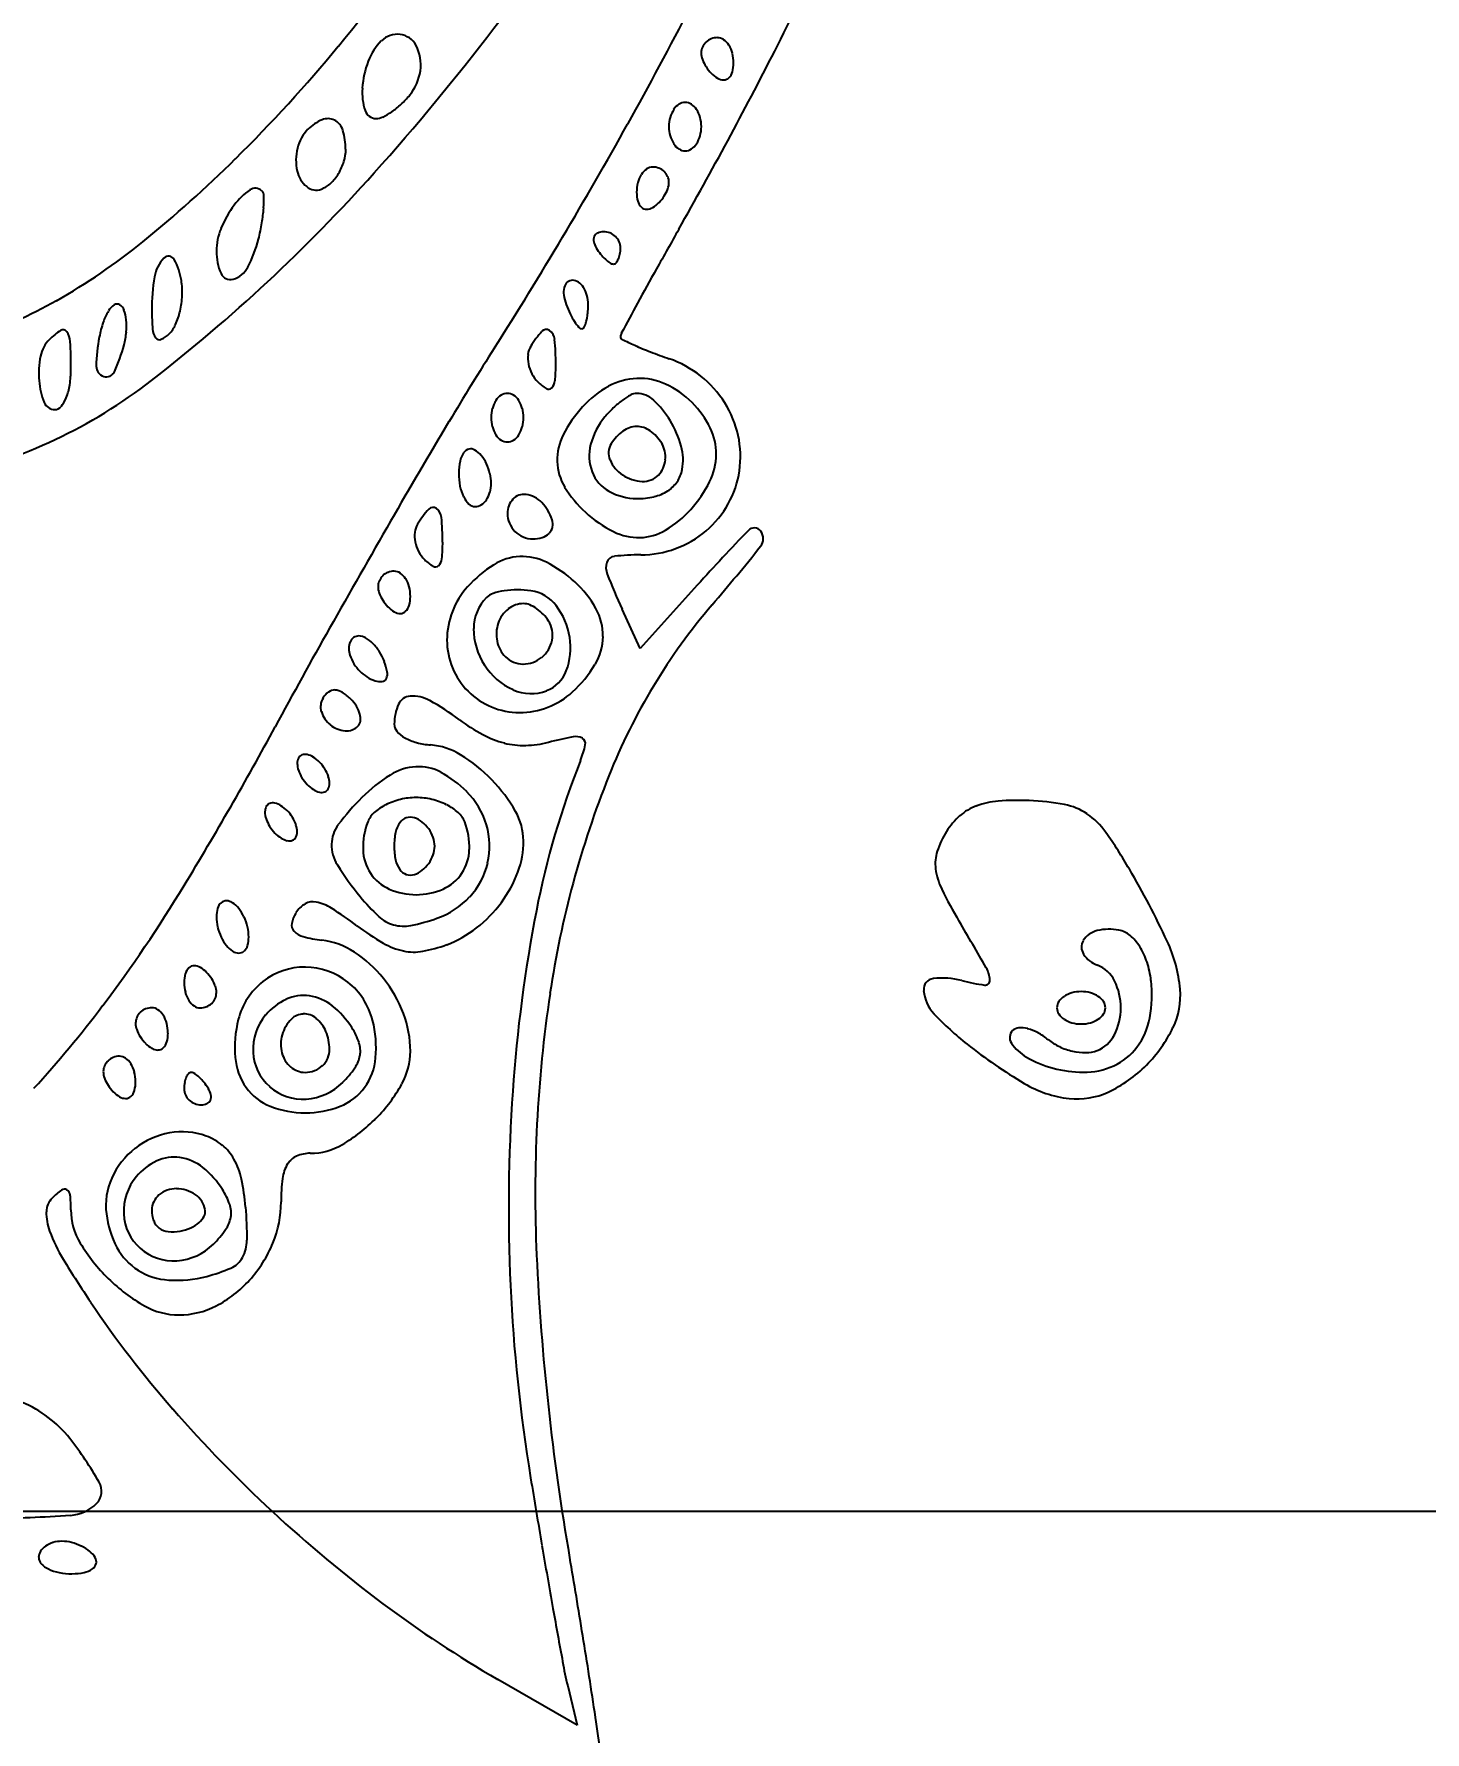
# Model space of a CAD drawing. Header units: millimetres. Extents: x 56222 to 3066687, y -650199 to -121287.
# Drawn here: x 140401.193 to 140402.268, y -185770.864 to -185769.552 of the extents above; entities that cross this region are included whole.
import ezdxf
from ezdxf import colors
from ezdxf.entities.mleader import LeaderData, LeaderLine
from ezdxf.math import Vec2, Vec3

# ---------------------------------------------------------------- set-up
doc = ezdxf.new("R2010")
doc.units = ezdxf.units.MM
doc.header["$MEASUREMENT"] = 0
doc.layers.add('$TD_AUDIT_GENERATED_(A0BDF17)', color=32, linetype='Continuous', lineweight=30)
doc.layers.add('Text', color=7, linetype='Continuous', lineweight=15)
doc.styles.add('style4', font='ARIALN.TTF')

msp = doc.modelspace()

# ---------------------------------------------------------------- linework, layer by layer
at = {"layer": '$TD_AUDIT_GENERATED_(A0BDF17)', "linetype": 'Continuous', "lineweight": 25, "ltscale": 2}
for p, q in [((140401.7059, -185769.9782), (140401.6618, -185770.0271)), ((140401.6618, -185770.0271), (140401.648, -185769.9967)), ((140401.613, -185770.8591), (140401.5518, -185770.8237)), ((140401.6058, -185770.8286), (140401.613, -185770.8591))]:
    msp.add_line(p, q, dxfattribs=at)
for centre, radius, start, end in [((140397.6549, -185767.4654), 4.6163, 332.9383, 335.0112), ((140400.0271, -185768.3828), 1.9165, 318.2163, 326.9083), ((140398.4292, -185767.8302), 3.6876, 330.9274, 334.1172), ((140400.1801, -185768.531), 1.619, 320.4555, 324.9707), ((140400.521, -185768.8125), 1.1769, 314.7206, 320.4554), ((140401.4931, -185769.589), 0.0443, 135.0022, 159.3788), ((140401.4742, -185769.5701), 0.0175, 82.9352, 135.0022), ((140401.4743, -185769.5687), 0.0161, 27.5213, 82.9353), ((140401.4597, -185769.5763), 0.0326, 352.1114, 27.5212), ((140401.72, -185769.567), 0.011, 155.9285, 180.0022), ((140401.7209, -185769.5674), 0.0119, 133.2605, 155.9284), ((140401.7213, -185769.5679), 0.0126, 111.254, 133.2605), ((140401.7215, -185769.5684), 0.0132, 90.0022, 111.2539), ((140401.7215, -185769.5636), 0.00832, 55.065, 90.0022), ((140401.7177, -185769.5692), 0.0151, 32.6794, 55.0652), ((140401.7123, -185769.5726), 0.0215, 14.258, 32.6794), ((140401.5203, -185769.5993), 0.0734, 159.3789, 176.0863), ((140398.6011, -185767.9488), 3.5538, 330.4164, 332.9384), ((140401.7235, -185769.567), 0.0145, 180.0021, 200.4918), ((140401.7371, -185769.562), 0.029, 200.4918, 212.6794), ((140401.7396, -185769.5604), 0.0319, 212.6795, 224.3651), ((140401.7038, -185769.5748), 0.0302, 0.0022, 14.258), ((140401.7076, -185769.5748), 0.0264, 344.871, 0.0021), ((140401.4547, -185769.5756), 0.0376, 320.312, 352.1113), ((140401.7348, -185769.565), 0.0253, 224.3651, 238.2846), ((140401.7263, -185769.5788), 0.00903, 238.2846, 269.9762), ((140401.7263, -185769.5819), 0.00595, 269.9762, 313.2606), ((140401.7236, -185769.5791), 0.00984, 313.2606, 344.8711), ((140401.4938, -185769.5975), 0.0468, 176.0863, 197.4712), ((140401.4275, -185769.5531), 0.073, 312.8261, 320.312), ((140401.4204, -185769.6288), 0.011, 62.2768, 113.4987), ((140401.4577, -185769.6088), 0.00892, 197.4711, 270.0021), ((140401.4577, -185769.6059), 0.0118, 270.0022, 296.3366), ((140401.4389, -185769.5681), 0.0541, 296.3367, 304.8524), ((140401.4315, -185769.5574), 0.0671, 304.8524, 312.8261), ((140401.712, -185769.624), 0.028, 165.1598, 180.0022), ((140401.7047, -185769.622), 0.0203, 146.312, 165.1598), ((140401.6999, -185769.6189), 0.0147, 123.7206, 146.312), ((140401.6966, -185769.6138), 0.00858, 90.0022, 123.7206), ((140401.6966, -185769.6138), 0.00858, 56.2837, 90.0021), ((140401.6932, -185769.6189), 0.0147, 33.6923, 56.2836), ((140401.6885, -185769.622), 0.0203, 14.8445, 33.6923), ((140401.6811, -185769.624), 0.028, 0.002, 14.8445), ((140401.4269, -185769.6479), 0.0309, 135.0021, 166.2579), ((140401.4301, -185769.6511), 0.0354, 113.4987, 135.0022), ((140401.4193, -185769.6308), 0.0134, 17.1439, 62.2768), ((140401.385, -185769.6414), 0.0492, 0.0021, 17.1439), ((140398.6722, -185767.9653), 3.4095, 327.5445, 330.9274), ((140401.712, -185769.624), 0.028, 180.002, 194.8445), ((140401.6811, -185769.624), 0.028, 345.1598, 0.0022), ((140401.4344, -185769.6498), 0.0386, 166.2579, 192.7116), ((140401.4008, -185769.6414), 0.0335, 343.3675, 0.0022), ((140401.7047, -185769.6259), 0.0203, 194.8445, 213.6923), ((140401.6999, -185769.6291), 0.0147, 213.6923, 236.2836), ((140401.6966, -185769.6341), 0.00858, 236.2837, 270.0021), ((140401.6966, -185769.6341), 0.00858, 270.0022, 303.7206), ((140401.6932, -185769.6291), 0.0147, 303.7206, 326.312), ((140401.6885, -185769.6259), 0.0203, 326.312, 345.1598), ((140400.6699, -185768.9628), 0.9653, 309.0089, 314.7205), ((140401.3949, -185769.6396), 0.0396, 328.7181, 343.3677), ((140401.6755, -185769.6691), 0.0151, 124.9391, 147.3248), ((140401.6716, -185769.6635), 0.00832, 90.0021, 124.9392), ((140401.6716, -185769.6684), 0.0132, 68.7503, 90.0021), ((140401.6718, -185769.6678), 0.0126, 46.7438, 68.7503), ((140400.495, -185768.8009), 1.289, 307.7449, 318.2163), ((140401.4183, -185769.6534), 0.0221, 192.7115, 230.0003), ((140401.4114, -185769.6616), 0.0114, 230.0003, 290.9958), ((140401.4077, -185769.6519), 0.0218, 290.9958, 313.4167), ((140401.3977, -185769.6414), 0.0363, 313.4167, 328.7181), ((140401.6893, -185769.6747), 0.0302, 165.7463, 180.0021), ((140401.6808, -185769.6725), 0.0215, 147.3249, 165.7463), ((140401.6722, -185769.6674), 0.0119, 24.0759, 46.7437), ((140401.6731, -185769.667), 0.011, 0.0021, 24.0757), ((140401.6696, -185769.667), 0.0145, 339.5125, 0.0022), ((140401.3913, -185769.717), 0.054, 125.045, 143.0733), ((140401.3643, -185769.6786), 0.00705, 45.0021, 125.045), ((140401.3653, -185769.6777), 0.00576, 1.7196, 45.0021), ((140401.2758, -185769.6804), 0.0952, 356.1213, 1.7196), ((140401.6855, -185769.6747), 0.0264, 180.0022, 195.1333), ((140401.6695, -185769.679), 0.00984, 195.1332, 226.7437), ((140401.6583, -185769.665), 0.0253, 301.7196, 315.6391), ((140401.6536, -185769.6603), 0.0319, 315.6392, 327.3248), ((140401.656, -185769.6619), 0.029, 327.3248, 339.5125), ((140401.4145, -185769.7345), 0.083, 143.0733, 157.4866), ((140401.2587, -185769.6792), 0.1124, 350.2188, 356.1212), ((140401.6668, -185769.6819), 0.00595, 226.7437, 270.0281), ((140401.6668, -185769.6788), 0.00903, 270.028, 301.7197), ((140401.3801, -185769.7202), 0.0457, 157.4866, 180.0021), ((140401.2008, -185769.6692), 0.1712, 345.9128, 350.2187), ((140401.6322, -185769.7115), 0.00647, 156.2055, 192.8338), ((140401.6312, -185769.711), 0.00534, 114.8786, 156.2055), ((140401.6334, -185769.7157), 0.0105, 90.0022, 114.8786), ((140401.6334, -185769.7191), 0.0139, 68.6738, 90.0021), ((140401.6336, -185769.7185), 0.0133, 46.6439, 68.6737), ((140401.634, -185769.7181), 0.0127, 23.9905, 46.6438), ((140405.6427, -185771.9463), 4.5433, 150.4165, 150.8602), ((140400.9707, -185769.3341), 0.4875, 299.4858, 309.0088), ((140401.3778, -185769.7202), 0.0435, 180.0021, 203.3467), ((140401.2717, -185769.687), 0.0981, 332.3291, 345.9129), ((140401.6412, -185769.7094), 0.0157, 192.8337, 211.7196), ((140401.67, -185769.6916), 0.0496, 211.7197, 218.4798), ((140401.6614, -185769.6985), 0.0385, 218.4797, 226.6439), ((140401.6293, -185769.7196), 0.0171, 336.2054, 350.3439), ((140401.6349, -185769.7177), 0.0117, 0.0022, 23.9906), ((140401.6181, -185769.7177), 0.0285, 350.3439, 0.0021), ((140401.3124, -185769.7442), 0.0263, 135.1827, 170.6989), ((140401.2973, -185769.7291), 0.00498, 29.5209, 135.1826), ((140401.2604, -185769.75), 0.0474, 8.6121, 29.521), ((140401.342, -185769.7239), 0.0187, 286.0171, 332.329), ((140401.6552, -185769.705), 0.0295, 226.644, 235.4492), ((140401.6411, -185769.7255), 0.00464, 235.4493, 270.0021), ((140401.6411, -185769.7273), 0.00285, 270.0021, 317.6504), ((140401.6357, -185769.7224), 0.0101, 317.6504, 336.2054), ((140403.8292, -185770.9353), 2.4671, 150.8602, 151.5611), ((140401.4456, -185769.766), 0.1613, 170.6989, 180.0021), ((140401.2492, -185769.7517), 0.0587, 357.2985, 8.6121), ((140401.345, -185769.7344), 0.00775, 203.3467, 286.017), ((140401.6179, -185769.7521), 0.0153, 165.3201, 188.1893), ((140401.6109, -185769.7502), 0.00808, 131.8237, 165.3202), ((140401.6095, -185769.7487), 0.00601, 90.0021, 131.8237), ((140401.6095, -185769.7508), 0.0081, 55.2784, 90.0022), ((140401.6059, -185769.7561), 0.0145, 32.8542, 55.2785), ((140401.6007, -185769.7593), 0.0206, 14.3582, 32.8543), ((140401.0396, -185769.4559), 0.3475, 288.0782, 299.4858), ((140401.2648, -185769.7752), 0.0165, 124.8643, 147.6259), ((140401.2576, -185769.7649), 0.00386, 58.2846, 124.8644), ((140401.2554, -185769.7684), 0.00802, 19.7345, 58.2848), ((140401.2398, -185769.7513), 0.0682, 347.1788, 357.2985), ((140401.6356, -185769.7495), 0.0332, 188.1894, 200.9958), ((140401.6901, -185769.7286), 0.0916, 200.9957, 205.8903), ((140401.5927, -185769.7614), 0.0289, 0.0021, 14.3581), ((140401.5489, -185769.7614), 0.0727, 354.3315, 0.0021), ((140409.3041, -185773.9003), 8.6934, 151.56105, 151.73477), ((140401.3325, -185769.8035), 0.0903, 161.6448, 169.1799), ((140401.2841, -185769.7875), 0.0393, 147.6258, 161.6448), ((140401.2321, -185769.7767), 0.0327, 6.1725, 19.7344), ((140401.2182, -185769.7783), 0.0467, 354.5997, 6.1725), ((140401.4616, -185769.766), 0.1772, 180.0022, 184.7211), ((140401.2485, -185769.7533), 0.0592, 336.4643, 347.1789), ((140401.6592, -185769.7436), 0.0572, 205.8903, 212.8542), ((140401.6487, -185769.7504), 0.0447, 212.8543, 219.8864), ((140401.5964, -185769.7684), 0.0246, 334.619, 345.3203), ((140401.5823, -185769.7647), 0.0391, 345.3202, 354.3314), ((140401.223, -185769.8062), 0.0251, 135.0021, 168.7319), ((140401.2403, -185769.8235), 0.0496, 122.1688, 135.0022), ((140401.2158, -185769.7846), 0.0036, 36.0295, 122.1689), ((140401.2074, -185769.7907), 0.014, 2.7127, 36.0295), ((140401.3741, -185769.8115), 0.1327, 169.18, 178.9199), ((140401.202, -185769.7767), 0.063, 345.3472, 354.5998), ((140401.2978, -185769.7795), 0.0129, 184.7212, 216.8255), ((140401.2903, -185769.7851), 0.00352, 216.8255, 293.8582), ((140401.2834, -185769.7696), 0.0204, 293.8581, 315.0021), ((140401.2814, -185769.7676), 0.0233, 315.0022, 336.4643), ((140401.6463, -185769.8364), 0.0812, 138.0795, 148.2847), ((140401.5892, -185769.7851), 0.00445, 54.3919, 138.0795), ((140401.5862, -185769.7893), 0.00963, 5.2579, 54.392), ((140401.3875, -185769.8076), 0.2091, 0.0022, 5.2578), ((140401.6167, -185769.7771), 0.00303, 219.8863, 270.0021), ((140401.6167, -185769.778), 0.0021, 270.0022, 334.6191), ((140401.6525, -185769.7864), 0.00589, 151.7347, 180.0021), ((140401.6488, -185769.7864), 0.00217, 180.0022, 244.0673), ((140401.8088, -185769.4574), 0.368, 244.0672, 245.7533), ((140401.2671, -185769.815), 0.0701, 168.732, 184.4008), ((140400.7712, -185769.8114), 0.4507, 0.0022, 2.7126), ((140401.1444, -185769.7617), 0.1225, 335.0703, 345.3471), ((140403.4868, -185771.0273), 2.2963, 147.5446, 149.2125), ((140401.599, -185769.8027), 0.024, 173.5207, 191.3367), ((140401.5901, -185769.8017), 0.0151, 148.2847, 173.5207), ((140401.758, -185769.5701), 0.2444, 245.7533, 248.8354), ((140401.8326, -185769.3774), 0.451, 248.8353, 250.7835), ((140401.1431, -185769.8114), 0.0788, 351.2674, 0.0022), ((140401.2497, -185769.8091), 0.00825, 178.9199, 252.3363), ((140401.2493, -185769.8104), 0.0069, 252.3363, 335.0704), ((140401.6023, -185769.802), 0.0274, 191.3367, 207.9741), ((140401.4557, -185769.8076), 0.1409, 354.7662, 0.0021), ((140401.6566, -185769.8824), 0.0838, 32.4903, 70.7835), ((140401.0404, -185769.5054), 0.3981, 282.6165, 307.7449), ((140401.2528, -185769.8161), 0.0557, 184.4008, 202.0375), ((140401.1755, -185769.8164), 0.046, 338.2007, 351.2674), ((140401.6015, -185769.8024), 0.0266, 207.9741, 225.0022), ((140401.6063, -185769.7976), 0.0334, 225.0022, 239.3319), ((140401.5911, -185769.8233), 0.00348, 239.332, 314.332), ((140401.5875, -185769.8197), 0.00853, 314.332, 354.7662), ((140401.6743, -185769.892), 0.0768, 118.7087, 137.8574), ((140401.6612, -185769.8682), 0.0497, 92.1776, 118.7087), ((140401.6612, -185769.8669), 0.0484, 65.2176, 92.1777), ((140401.6517, -185769.8875), 0.0711, 45.0022, 65.2176), ((140401.2094, -185769.8337), 0.00892, 202.0375, 270.0021), ((140401.2094, -185769.8365), 0.00615, 270.0021, 321.046), ((140401.1934, -185769.8235), 0.0268, 321.046, 338.2008), ((140401.5673, -185769.8469), 0.0203, 146.312, 165.1598), ((140401.5625, -185769.8437), 0.0147, 123.7206, 146.312), ((140401.5592, -185769.8387), 0.00858, 90.0022, 123.7206), ((140401.5592, -185769.8387), 0.00858, 56.2837, 90.0021), ((140401.5558, -185769.8437), 0.0147, 33.6923, 56.2836), ((140401.5511, -185769.8469), 0.0203, 14.8445, 33.6923), ((140401.6918, -185769.9079), 0.1005, 137.8574, 152.9246), ((140401.6904, -185769.8927), 0.0712, 126.5312, 133.8502), ((140401.6819, -185769.8812), 0.0569, 118.8072, 126.5312), ((140401.6591, -185769.8397), 0.0096, 90.0021, 118.8072), ((140401.6591, -185769.8494), 0.0193, 46.9928, 90.0021), ((140401.6227, -185769.8884), 0.0726, 30.9453, 46.9928), ((140401.6492, -185769.89), 0.0746, 26.4774, 45.0021), ((140401.6621, -185769.8789), 0.0772, 351.7678, 32.4902), ((140407.6632, -185773.5157), 7.1579, 149.21253, 149.92735), ((140401.5746, -185769.8488), 0.028, 165.1598, 180.0022), ((140401.5746, -185769.8488), 0.028, 180.002, 194.8445), ((140401.5437, -185769.8488), 0.028, 0.002, 14.8445), ((140401.5437, -185769.8488), 0.028, 345.1598, 0.0022), ((140401.6779, -185769.8842), 0.0563, 140.312, 165.0128), ((140401.6993, -185769.902), 0.0841, 133.8501, 140.3121), ((140401.6152, -185769.8929), 0.0814, 15.6467, 30.9453), ((140401.5673, -185769.8508), 0.0203, 194.8445, 213.6923), ((140401.5625, -185769.854), 0.0147, 213.6923, 236.2836), ((140401.5592, -185769.859), 0.00858, 236.2837, 270.0021), ((140401.5592, -185769.859), 0.00858, 270.0022, 303.7206), ((140401.5558, -185769.854), 0.0147, 303.7206, 326.312), ((140401.5511, -185769.8508), 0.0203, 326.312, 345.1598), ((140401.6403, -185769.8815), 0.0426, 152.9247, 181.5295), ((140401.6695, -185769.8876), 0.0353, 126.5517, 148.2846), ((140401.6592, -185769.8736), 0.0179, 90.4548, 126.5517), ((140401.6592, -185769.8733), 0.0176, 53.996, 90.4548), ((140401.6495, -185769.8866), 0.0341, 31.7197, 53.996), ((140401.676, -185769.8766), 0.0446, 359.2768, 26.4773), ((140401.5396, -185769.8858), 0.0173, 145.2426, 169.0403), ((140401.5312, -185769.88), 0.00709, 104.101, 145.2427), ((140401.5309, -185769.8791), 0.00614, 58.2847, 104.1011), ((140401.5245, -185769.8894), 0.0183, 38.1115, 58.2846), ((140401.5108, -185769.9002), 0.0359, 25.9066, 38.1116), ((140401.6562, -185769.8784), 0.0338, 165.0128, 201.2231), ((140401.6511, -185769.8762), 0.0137, 148.2846, 202.7949), ((140401.6627, -185769.8784), 0.0185, 11.619, 31.7196), ((140401.6589, -185769.8792), 0.0224, 354.1899, 11.6191), ((140401.656, -185769.8815), 0.039, 349.1015, 15.6467), ((140401.672, -185769.8766), 0.0486, 333.4458, 359.2768), ((140401.5707, -185769.8918), 0.049, 169.0402, 180.0022), ((140401.5748, -185769.8918), 0.0532, 180.0021, 190.6743), ((140401.5078, -185769.9017), 0.0391, 14.1648, 25.9065), ((140401.5162, -185769.8996), 0.0305, 0.0021, 14.1647), ((140401.638, -185769.8816), 0.0403, 181.5295, 211.1261), ((140401.6523, -185769.8799), 0.0297, 201.2231, 240.4618), ((140401.6626, -185769.8714), 0.0261, 202.7949, 236.5213), ((140401.6647, -185769.8682), 0.0299, 236.5213, 267.5166), ((140401.6641, -185769.8812), 0.0169, 267.5165, 315.0022), ((140401.6642, -185769.8813), 0.0168, 315.0021, 336.5449), ((140401.6595, -185769.8792), 0.0219, 336.5451, 354.19), ((140401.669, -185769.884), 0.0258, 326.0736, 349.1014), ((140401.665, -185769.8793), 0.0743, 310.0682, 351.7678), ((140401.5551, -185769.8956), 0.0331, 190.6743, 205.9065), ((140401.5272, -185769.9013), 0.0192, 325.2426, 344.524), ((140401.5209, -185769.8996), 0.0258, 344.524, 0.0021), ((140401.6775, -185769.8577), 0.0865, 211.126, 227.8575), ((140401.6591, -185769.8679), 0.0434, 240.4619, 270.0021), ((140401.6655, -185769.8779), 0.0327, 282.4121, 302.5341), ((140401.6696, -185769.8844), 0.025, 302.5342, 326.0736), ((140401.6301, -185769.8556), 0.0955, 317.8574, 333.4458), ((140401.5588, -185769.9738), 0.0812, 138.0795, 148.2847), ((140401.5017, -185769.9226), 0.00445, 54.3919, 138.0795), ((140401.4987, -185769.9268), 0.00963, 5.2579, 54.392), ((140401.5435, -185769.9012), 0.0201, 205.9065, 225.721), ((140401.5342, -185769.9107), 0.00683, 225.721, 270.0022), ((140401.5342, -185769.9087), 0.00887, 270.0021, 302.4796), ((140401.5313, -185769.9041), 0.0143, 302.4796, 325.2426), ((140401.5752, -185769.9228), 0.016, 136.8102, 180.0021), ((140401.5719, -185769.9197), 0.0116, 81.872, 136.8103), ((140401.5706, -185769.9291), 0.0211, 44.2827, 81.872), ((140401.5608, -185769.9387), 0.0348, 18.4371, 44.2826), ((140401.6591, -185769.8489), 0.0625, 270.0022, 282.4122), ((140401.6368, -185769.8617), 0.0865, 301.126, 317.8575), ((140408.1439, -185773.794), 7.7132, 149.92732, 150.63435), ((140401.5026, -185769.9391), 0.0151, 148.2847, 173.5207), ((140401.3, -185769.945), 0.2091, 0.0022, 5.2578), ((140401.5788, -185769.9228), 0.0196, 180.0021, 202.6262), ((140401.5791, -185769.9226), 0.0199, 202.6262, 225.0022), ((140401.5836, -185769.9311), 0.0107, 347.8981, 18.4371), ((140401.6869, -185769.8474), 0.1005, 227.8574, 242.9246), ((140401.5115, -185769.9401), 0.024, 173.5207, 191.3367), ((140401.5148, -185769.9394), 0.0274, 191.3367, 207.9741), ((140401.3683, -185769.945), 0.1409, 354.7662, 0.0021), ((140401.5791, -185769.9226), 0.0199, 225.0021, 247.3781), ((140401.5789, -185769.9229), 0.0196, 247.3781, 270.0021), ((140401.5789, -185769.9188), 0.0237, 270.0021, 287.6363), ((140401.5821, -185769.9289), 0.0132, 287.6363, 315.0022), ((140401.5846, -185769.9313), 0.00972, 315.0021, 347.8979), ((140401.6606, -185769.8989), 0.0426, 242.9247, 271.5295), ((140401.6606, -185769.9012), 0.0403, 271.5295, 301.1261), ((140401.6617, -185769.8754), 0.0795, 270.3921, 310.0682), ((140402.9934, -185771.1413), 1.735, 135.9967, 137.9062), ((140401.75, -185769.9404), 0.00637, 37.5077, 135.9968), ((140401.7475, -185769.9423), 0.00945, 321.285, 37.5077), ((140401.5141, -185769.9398), 0.0266, 207.9741, 225.0021), ((140401.5189, -185769.935), 0.0334, 225.0022, 239.3319), ((140401.5001, -185769.9571), 0.00853, 314.332, 354.7662), ((140401.5706, -185769.9971), 0.041, 92.6318, 122.3541), ((140401.5706, -185769.9975), 0.0414, 63.0852, 92.6317), ((140401.6426, -185769.9629), 0.00695, 95.9538, 161.1824), ((140401.6637, -185770.165), 0.2102, 90.3921, 95.9537), ((140400.3346, -185768.8097), 1.8203, 319.4399, 321.285), ((140401.4711, -185769.9797), 0.0119, 133.2605, 155.9284), ((140401.4715, -185769.9801), 0.0126, 111.254, 133.2605), ((140401.4717, -185769.9807), 0.0132, 90.0022, 111.2539), ((140401.4717, -185769.9758), 0.00832, 55.065, 90.0022), ((140401.4678, -185769.9814), 0.0151, 32.6794, 55.0652), ((140401.5036, -185769.9607), 0.00348, 239.332, 314.332), ((140401.6011, -185770.0453), 0.098, 122.3542, 137.8574), ((140401.5438, -185770.0503), 0.1006, 47.8574, 63.0851), ((140401.6483, -185769.9648), 0.0129, 161.1823, 202.2856), ((140402.3412, -185769.6808), 0.7619, 202.2858, 204.4976), ((140401.4702, -185769.9793), 0.011, 155.9285, 180.0022), ((140401.4737, -185769.9793), 0.0145, 180.0021, 200.4918), ((140401.4873, -185769.9742), 0.029, 200.4918, 212.6794), ((140401.4625, -185769.9848), 0.0215, 14.258, 32.6794), ((140401.454, -185769.987), 0.0302, 0.0022, 14.258), ((140401.5741, -185770.0209), 0.0616, 137.8574, 179.8282), ((140401.5522, -185769.9969), 0.0129, 107.9318, 135.0021), ((140401.5649, -185770.0363), 0.0543, 98.6178, 107.9319), ((140401.567, -185770.0498), 0.0679, 89.9828, 98.6177), ((140401.567, -185770.0555), 0.0736, 81.8559, 89.9828), ((140401.5732, -185770.0121), 0.0298, 37.3334, 81.8558), ((140401.557, -185770.0357), 0.0809, 29.1346, 47.8574), ((140401.4897, -185769.9726), 0.0319, 212.6795, 224.3651), ((140401.485, -185769.9773), 0.0253, 224.3651, 238.2846), ((140401.4738, -185769.9913), 0.00984, 313.2606, 344.8711), ((140401.4578, -185769.987), 0.0264, 344.871, 0.0021), ((140401.567, -185770.0117), 0.0338, 135.0022, 180.1291), ((140401.5746, -185770.0153), 0.0238, 128.5757, 161.2985), ((140401.5717, -185770.0116), 0.0191, 90.0021, 128.5756), ((140401.5717, -185770.0048), 0.0123, 66.949, 90.0021), ((140401.5648, -185770.0209), 0.0298, 55.0241, 66.9489), ((140401.562, -185770.025), 0.0347, 43.8586, 55.024), ((140401.5536, -185770.027), 0.0544, 8.9065, 37.3334), ((140401.5904, -185770.0171), 0.0426, 358.9002, 29.1346), ((140402.0765, -185770.3006), 0.4725, 139.4399, 158.2606), ((140401.4765, -185769.9911), 0.00903, 238.2846, 269.9762), ((140401.4765, -185769.9942), 0.00595, 269.9762, 313.2606), ((140401.5771, -185770.0161), 0.0264, 161.2984, 192.0205), ((140401.5646, -185770.0224), 0.0311, 31.7197, 43.8587), ((140401.5738, -185770.0167), 0.0203, 348.5292, 31.7196), ((140406.0785, -185772.6319), 5.3434, 150.6344, 151.5653), ((140401.4513, -185770.0274), 0.0147, 158.9651, 199.9093), ((140401.4444, -185770.0248), 0.00728, 90.0021, 158.9651), ((140401.4444, -185770.0277), 0.0102, 59.2169, 90.0022), ((140401.4349, -185770.0437), 0.0288, 45.0103, 59.2168), ((140401.4287, -185770.0498), 0.0375, 32.4435, 45.0103), ((140401.5683, -185770.0208), 0.0558, 179.8281, 225.0022), ((140401.5852, -185770.0117), 0.0521, 180.1292, 212.8245), ((140401.5747, -185770.0166), 0.024, 192.0206, 225.0021), ((140401.5709, -185770.0162), 0.0233, 309.5242, 348.5292), ((140401.5568, -185770.0265), 0.0512, 339.4088, 8.9064), ((140401.5886, -185770.017), 0.0445, 329.4442, 358.9001), ((140401.4698, -185770.0207), 0.0344, 199.9092, 224.1905), ((140401.4245, -185770.0525), 0.0425, 20.9958, 32.4436), ((140401.4215, -185770.0536), 0.0456, 10.6144, 20.9958), ((140401.5714, -185770.0199), 0.0193, 225.0021, 269.6115), ((140401.5714, -185770.0168), 0.0224, 269.6115, 309.5242), ((140401.4662, -185770.0243), 0.0293, 224.1904, 251.5672), ((140401.462, -185770.0486), 0.00415, 276.2846, 333.9503), ((140401.4582, -185770.0467), 0.0083, 333.9503, 10.6143), ((140401.585, -185770.0118), 0.0518, 212.8245, 245.6162), ((140401.5801, -185770.0352), 0.0263, 290.9957, 339.4088), ((140401.5488, -185769.9935), 0.0906, 312.1468, 329.4443), ((140401.4311, -185770.0744), 0.017, 126.6626, 148.2847), ((140401.4257, -185770.0671), 0.00785, 88.2352, 126.6628), ((140401.4256, -185770.0703), 0.011, 57.2359, 88.2352), ((140401.4108, -185770.0933), 0.0384, 45.0021, 57.2359), ((140401.461, -185770.0398), 0.013, 251.5671, 276.2847), ((140401.4847, -185770.0746), 0.0106, 93.8558, 155.7322), ((140401.4858, -185770.0911), 0.0272, 60.6769, 93.8558), ((140401.5683, -185770.0208), 0.0558, 225.0021, 270.1762), ((140401.5775, -185770.0285), 0.0336, 245.6161, 290.9958), ((140401.5683, -185770.0151), 0.0616, 270.1761, 312.1469), ((140401.4275, -185770.0722), 0.0127, 148.2847, 197.6531), ((140401.4359, -185770.0695), 0.0214, 197.6531, 231.0667), ((140401.4148, -185770.0893), 0.0328, 32.2555, 45.0021), ((140401.4239, -185770.0836), 0.022, 15.0517, 32.2555), ((140401.5093, -185770.0856), 0.0375, 155.7322, 180.0021), ((140401.392, -185770.2582), 0.2189, 53.5254, 60.677), ((140398.8731, -185768.7303), 2.8506, 328.7212, 331.5653), ((140401.4356, -185770.0698), 0.0211, 231.0667, 264.8243), ((140401.4349, -185770.0785), 0.0124, 264.8243, 315.0022), ((140401.4389, -185770.0825), 0.00669, 315.002, 353.4418), ((140401.4312, -185770.0816), 0.0145, 353.442, 15.0516), ((140401.48, -185770.0856), 0.00828, 180.0022, 221.7208), ((140401.6129, -185769.9594), 0.1527, 233.5254, 241.6159), ((140401.4922, -185770.0747), 0.0247, 221.7206, 240.2133), ((140401.4991, -185770.0627), 0.0385, 240.2133, 254.9119), ((140401.5041, -185770.0441), 0.0578, 254.9118, 265.7452), ((140401.496, -185770.153), 0.0514, 58.2123, 85.7452), ((140401.5746, -185770.0303), 0.0721, 241.6159, 255.7977), ((140401.5717, -185770.0416), 0.0605, 255.7977, 271.5017), ((140401.5712, -185770.0208), 0.0813, 271.5016, 284.0915), ((140401.6726, -185770.4249), 0.3353, 100.7662, 104.0914), ((140401.612, -185770.1059), 0.0107, 60.5491, 100.766), ((140401.5463, -185770.0858), 0.0748, 338.1812, 347.7958), ((140401.6149, -185770.1007), 0.00463, 347.7958, 60.5492), ((140401.4059, -185770.116), 0.00916, 153.1152, 180.0022), ((140401.4128, -185770.116), 0.016, 180.0022, 199.4895), ((140401.4022, -185770.1141), 0.00501, 110.9073, 153.1151), ((140401.4028, -185770.1157), 0.00673, 75.8431, 110.9072), ((140401.4003, -185770.1256), 0.017, 58.2847, 75.8433), ((140401.3966, -185770.1316), 0.024, 43.5755, 58.2846), ((140401.3908, -185770.1372), 0.0321, 31.7196, 43.5754), ((140401.4568, -185770.2162), 0.1258, 44.0967, 58.2124), ((140402.2104, -185770.3517), 0.6405, 158.1811, 169.0324), ((140401.4259, -185770.1113), 0.0299, 199.4897, 211.7196), ((140401.4277, -185770.1102), 0.0321, 211.7196, 223.5754), ((140401.3927, -185770.136), 0.0299, 19.4897, 31.7196), ((140401.4057, -185770.1314), 0.016, 0.0022, 19.4895), ((140401.5356, -185770.2313), 0.1257, 122.2521, 135.0021), ((140401.4909, -185770.1604), 0.0419, 93.3064, 122.252), ((140401.4906, -185770.1548), 0.0363, 61.6384, 93.3064), ((140401.467, -185770.1985), 0.0859, 45.0021, 61.6383), ((140401.4583, -185770.2148), 0.1237, 29.8953, 44.0968), ((140402.3401, -185770.4057), 0.7563, 158.2607, 171.4914), ((140401.4219, -185770.1157), 0.024, 223.5755, 238.2846), ((140401.4182, -185770.1217), 0.017, 238.2847, 255.8433), ((140401.4157, -185770.1317), 0.00673, 255.8431, 290.9072), ((140401.4163, -185770.1333), 0.00501, 290.9073, 333.1151), ((140401.4126, -185770.1314), 0.00916, 333.1152, 0.0022), ((140401.5876, -185770.2832), 0.1992, 135.0021, 142.9932), ((140401.4887, -185770.1957), 0.0533, 90.0022, 103.1342), ((140401.4887, -185770.1957), 0.0533, 76.8701, 90.0021), ((140401.4846, -185770.1808), 0.0609, 16.552, 45.0022), ((140401.381, -185770.1534), 0.00916, 153.1152, 180.0022), ((140401.3878, -185770.1534), 0.016, 180.0022, 199.4895), ((140401.3773, -185770.1516), 0.00501, 110.9073, 153.1151), ((140401.3779, -185770.1532), 0.00673, 75.8431, 110.9072), ((140401.3754, -185770.1631), 0.017, 58.2847, 75.8433), ((140401.3716, -185770.1691), 0.024, 43.5755, 58.2846), ((140401.3658, -185770.1746), 0.0321, 31.7196, 43.5754), ((140401.4684, -185770.1677), 0.0183, 131.4122, 159.0085), ((140401.484, -185770.1855), 0.042, 116.5673, 131.4122), ((140401.4884, -185770.1942), 0.0517, 103.1341, 116.5672), ((140401.4891, -185770.1942), 0.0517, 63.4371, 76.8702), ((140401.4935, -185770.1855), 0.042, 48.5921, 63.437), ((140401.5091, -185770.1677), 0.0183, 20.9957, 48.592), ((140401.526, -185770.1758), 0.0456, 0.0022, 29.8953), ((140401.9359, -185770.187), 0.0408, 110.4792, 131.3253), ((140401.9431, -185770.2064), 0.0614, 94.2244, 110.4792), ((140401.9542, -185770.3565), 0.212, 87.7582, 94.2243), ((140401.9551, -185770.3334), 0.1889, 79.446, 87.7582), ((140401.9813, -185770.1929), 0.0459, 55.6793, 79.446), ((140401.9745, -185770.2027), 0.0579, 35.2987, 55.6793), ((140401.4009, -185770.1488), 0.0299, 199.4897, 211.7196), ((140401.4027, -185770.1477), 0.0321, 211.7196, 223.5754), ((140401.3677, -185770.1735), 0.0299, 19.4897, 31.7196), ((140401.3876, -185770.1689), 0.00916, 333.1152, 0.0022), ((140401.3807, -185770.1689), 0.016, 0.0022, 19.4895), ((140401.4491, -185770.1789), 0.0258, 142.9932, 179.0221), ((140401.5027, -185770.1809), 0.0551, 159.0085, 181.7029), ((140401.492, -185770.1732), 0.0196, 144.4644, 168.6128), ((140401.4843, -185770.1677), 0.0102, 108.4132, 144.4645), ((140401.4842, -185770.1674), 0.00986, 71.5672, 108.4132), ((140401.4812, -185770.1765), 0.0195, 51.4767, 71.5671), ((140401.4768, -185770.182), 0.0265, 35.5398, 51.4767), ((140401.4767, -185770.1821), 0.0267, 19.6578, 35.5399), ((140401.4748, -185770.1809), 0.0551, 358.3014, 20.9958), ((140401.488, -185770.1798), 0.0574, 346.8044, 16.5519), ((140401.9597, -185770.2066), 0.072, 148.0169, 161.6215), ((140401.9451, -185770.1975), 0.0548, 131.3253, 148.0169), ((140401.3969, -185770.1532), 0.024, 223.5755, 238.2846), ((140401.3932, -185770.1592), 0.017, 238.2847, 255.8433), ((140401.3907, -185770.1691), 0.00673, 255.8431, 290.9072), ((140401.3913, -185770.1707), 0.00501, 290.9073, 333.1151), ((140401.4521, -185770.1789), 0.0288, 179.0221, 212.4494), ((140401.5254, -185770.1799), 0.0537, 168.6129, 180.0021), ((140401.5254, -185770.1799), 0.0537, 180.0022, 191.3914), ((140401.4829, -185770.1799), 0.0201, 0.0022, 19.6577), ((140401.4829, -185770.1799), 0.0201, 340.3466, 0.0021), ((140401.503, -185770.1758), 0.0687, 339.4724, 0.0021), ((140401.7137, -185770.3874), 0.3774, 30.1971, 35.2988), ((140401.6505, -185770.0528), 0.2639, 212.4493, 219.001), ((140401.4824, -185770.1815), 0.0348, 181.7029, 213.6921), ((140401.492, -185770.1866), 0.0196, 191.3915, 215.5399), ((140401.4768, -185770.1778), 0.0265, 308.5276, 324.4645), ((140401.4767, -185770.1777), 0.0267, 324.4644, 340.3465), ((140401.495, -185770.1815), 0.0348, 326.3121, 358.3014), ((140401.4875, -185770.1797), 0.058, 317.2309, 346.8044), ((140401.9197, -185770.1933), 0.0298, 161.6214, 187.9095), ((140401.4816, -185770.182), 0.0339, 213.6922, 246.2214), ((140401.4843, -185770.1921), 0.0102, 215.5398, 251.5911), ((140401.4842, -185770.1924), 0.00986, 251.591, 288.4371), ((140401.4812, -185770.1833), 0.0195, 288.4372, 308.5275), ((140401.4958, -185770.182), 0.0339, 293.7829, 326.312), ((140401.4774, -185770.1663), 0.096, 323.4954, 339.4724), ((140401.9413, -185770.1903), 0.0517, 187.9095, 206.2824), ((140401.4298, -185770.5526), 0.7059, 25.0952, 30.1971), ((140400.3361, -185769.619), 1.1388, 323.0776, 328.7212), ((140401.564, -185770.1228), 0.1526, 219.001, 226.8383), ((140401.4887, -185770.1659), 0.0515, 246.2214, 270.0022), ((140401.4887, -185770.1659), 0.0515, 270.0021, 293.7828), ((140401.4841, -185770.1766), 0.0625, 289.2765, 317.231), ((140402.231, -185770.0473), 0.3748, 206.2824, 210.5433), ((140401.3585, -185770.2346), 0.0242, 164.1432, 180.002), ((140401.344, -185770.2305), 0.00915, 131.4134, 164.1433), ((140401.3419, -185770.2281), 0.00591, 88.3507, 131.4133), ((140401.3418, -185770.2317), 0.00955, 58.2846, 88.3507), ((140401.3374, -185770.2388), 0.0178, 37.4399, 58.2847), ((140401.3225, -185770.2502), 0.0366, 25.2758, 37.4399), ((140401.3189, -185770.2519), 0.0407, 13.6556, 25.2758), ((140401.4149, -185770.2436), 0.0227, 147.9744, 170.0904), ((140401.4137, -185770.2428), 0.0213, 120.5216, 147.9744), ((140401.4089, -185770.2347), 0.0119, 78.0998, 120.5217), ((140401.4041, -185770.2578), 0.0355, 57.3115, 78.0997), ((140401.2281, -185770.532), 0.3614, 53.5254, 57.3116), ((140401.4789, -185770.2136), 0.0282, 226.8382, 254.2215), ((140401.4729, -185770.1629), 0.1016, 307.9777, 323.4953), ((140402.7157, -185770.4496), 1.1552, 169.0323, 176.0102), ((140401.3671, -185770.2346), 0.0328, 180.0022, 193.6556), ((140401.3748, -185770.2328), 0.0407, 193.6556, 205.2758), ((140401.3265, -185770.2501), 0.0328, 0.0022, 13.6556), ((140401.3993, -185770.2408), 0.00691, 170.0904, 223.69), ((140401.4052, -185770.2352), 0.0151, 223.69, 255.6801), ((140401.5752, -185770.0625), 0.2225, 233.5255, 239.7843), ((140401.4789, -185770.2134), 0.0283, 254.2216, 281.5152), ((140401.4537, -185770.0896), 0.1547, 281.5152, 289.2765), ((140401.4807, -185770.173), 0.0889, 290.8189, 307.9776), ((140399.4437, -185771.692), 2.8616, 29.7064, 30.5433), ((140402.019, -185770.262), 0.0173, 103.1126, 148.2437), ((140402.0243, -185770.2848), 0.0407, 79.2731, 103.1127), ((140402.0284, -185770.2631), 0.0186, 49.8052, 79.2731), ((140401.3711, -185770.2345), 0.0366, 205.2758, 217.4399), ((140401.3562, -185770.2459), 0.0178, 217.4399, 238.2847), ((140401.3496, -185770.2542), 0.00915, 311.4134, 344.1433), ((140401.3351, -185770.2501), 0.0242, 344.1432, 0.002), ((140401.4307, -185770.1354), 0.1181, 255.6801, 262.7052), ((140401.408, -185770.3126), 0.0606, 57.0381, 82.7051), ((140401.4895, -185770.2097), 0.0522, 239.7843, 258.1597), ((140401.487, -185770.2214), 0.0403, 258.1597, 279.8079), ((140401.4769, -185770.1629), 0.0996, 279.8078, 290.8189), ((140402.0125, -185770.258), 0.00962, 148.2437, 214.0973), ((140402.0161, -185770.2777), 0.0377, 32.4238, 49.8053), ((140402.004, -185770.2854), 0.052, 17.7446, 32.4238), ((140401.9692, -185770.3), 0.1103, 4.9905, 25.0952), ((140401.3198, -185770.281), 0.00984, 133.2606, 164.8711), ((140401.3171, -185770.2782), 0.00595, 89.9762, 133.2606), ((140401.3171, -185770.2813), 0.00903, 58.2846, 89.9762), ((140401.3086, -185770.2951), 0.0253, 44.3651, 58.2846), ((140401.3518, -185770.253), 0.00955, 238.2846, 268.3507), ((140401.3517, -185770.2566), 0.00591, 268.3507, 311.4133), ((140401.4028, -185770.3261), 0.0528, 89.6827, 128.0938), ((140401.4028, -185770.3267), 0.0533, 51.5047, 89.6827), ((140401.3897, -185770.3409), 0.0943, 38.6119, 57.0381), ((140401.9106, -185770.2845), 0.0215, 2.6069, 29.7063), ((140402.0233, -185770.2507), 0.0227, 214.0974, 249.0085), ((140402.0063, -185770.2949), 0.0247, 26.3475, 69.0085), ((140401.9823, -185770.2923), 0.0748, 6.5631, 17.7445), ((140401.3357, -185770.2853), 0.0264, 164.871, 180.0021), ((140401.3396, -185770.2853), 0.0302, 180.0022, 194.258), ((140401.3038, -185770.2997), 0.0319, 32.6795, 44.3651), ((140401.3063, -185770.2981), 0.029, 20.4918, 32.6794), ((140401.4035, -185770.327), 0.0539, 128.0938, 165.9128), ((140401.4019, -185770.3278), 0.0547, 14.0914, 51.5047), ((140401.3843, -185770.3452), 0.1012, 20.8448, 38.6118), ((140401.8894, -185770.2907), 0.00851, 96.7608, 184.9174), ((140401.8954, -185770.341), 0.0592, 75.3472, 96.7609), ((140401.9472, -185770.143), 0.1455, 255.3471, 262.4305), ((140401.9285, -185770.2837), 0.00358, 262.4305, 2.6069), ((140401.9867, -185770.3047), 0.0466, 359.8016, 26.3475), ((140401.9608, -185770.2948), 0.0965, 349.4794, 6.5631), ((140401.3311, -185770.2875), 0.0215, 194.258, 212.6794), ((140401.3257, -185770.2909), 0.0151, 212.6794, 235.0652), ((140401.3225, -185770.2927), 0.0119, 313.2605, 335.9284), ((140401.3199, -185770.2931), 0.0145, 0.0021, 20.4918), ((140401.3233, -185770.2931), 0.011, 335.9285, 0.0022), ((140401.4071, -185770.3392), 0.0451, 114.797, 140.3119), ((140401.4015, -185770.327), 0.0317, 81.6038, 114.797), ((140401.4007, -185770.3325), 0.0373, 51.4999, 81.6039), ((140402.6201, -185770.4476), 1.0394, 171.4914, 182.6619), ((140401.9106, -185770.2889), 0.0298, 184.9174, 223.3227), ((140401.9925, -185770.3048), 0.00858, 146.2837, 180.0021), ((140401.9975, -185770.3082), 0.0147, 123.6923, 146.2836), ((140402.0007, -185770.3129), 0.0203, 104.8445, 123.6923), ((140402.0026, -185770.3203), 0.028, 90.002, 104.8445), ((140402.0026, -185770.3203), 0.028, 75.1598, 90.0022), ((140402.0046, -185770.3129), 0.0203, 56.312, 75.1598), ((140402.0077, -185770.3082), 0.0147, 33.7206, 56.312), ((140402.0128, -185770.3048), 0.00858, 0.0022, 33.7206), ((140402.0222, -185770.2954), 0.0571, 334.3589, 4.9904), ((140400.5787, -185769.8014), 0.8352, 317.3755, 323.0776), ((140401.2829, -185770.3166), 0.011, 155.9285, 180.0022), ((140401.2837, -185770.3169), 0.0119, 133.2605, 155.9284), ((140401.2841, -185770.3174), 0.0126, 111.254, 133.2605), ((140401.2844, -185770.318), 0.0132, 90.0022, 111.2539), ((140401.2844, -185770.3131), 0.00832, 55.065, 90.0022), ((140401.2805, -185770.3187), 0.0151, 32.6794, 55.0652), ((140401.2751, -185770.3221), 0.0215, 14.258, 32.6794), ((140401.3218, -185770.2965), 0.00832, 235.065, 270.0022), ((140401.3218, -185770.2916), 0.0132, 270.0022, 291.2539), ((140401.3221, -185770.2922), 0.0126, 291.254, 313.2605), ((140401.4048, -185770.3373), 0.0422, 140.312, 182.6108), ((140401.4017, -185770.3229), 0.0133, 90.9181, 135.0022), ((140401.4017, -185770.3251), 0.0156, 51.6881, 90.9181), ((140401.3958, -185770.3327), 0.0251, 22.4072, 51.6882), ((140401.3818, -185770.3561), 0.0675, 32.2025, 51.5), ((140401.4024, -185770.3383), 0.0818, 0.0021, 20.8448), ((140402.0686, -185770.1399), 0.247, 223.3226, 231.4152), ((140401.9925, -185770.3048), 0.00858, 180.0022, 213.7206), ((140401.9975, -185770.3014), 0.0147, 213.7206, 236.312), ((140402.0077, -185770.3014), 0.0147, 303.6923, 326.2836), ((140402.0128, -185770.3048), 0.00858, 326.2837, 0.0021), ((140401.9865, -185770.3047), 0.0468, 333.3268, 359.8016), ((140402.0015, -185770.3024), 0.0551, 323.487, 349.4794), ((140401.2863, -185770.3166), 0.0145, 180.0021, 200.4918), ((140401.2999, -185770.3115), 0.029, 200.4918, 212.6794), ((140401.2666, -185770.3243), 0.0302, 0.0022, 14.258), ((140401.2705, -185770.3243), 0.0264, 344.871, 0.0021), ((140401.4392, -185770.336), 0.0907, 165.9129, 184.5627), ((140401.411, -185770.3329), 0.0269, 164.3642, 194.5913), ((140401.412, -185770.3332), 0.0279, 135.0021, 164.3642), ((140401.3858, -185770.3368), 0.0359, 0.0021, 22.4072), ((140401.3919, -185770.3498), 0.0557, 18.9289, 32.2026), ((140401.3695, -185770.3359), 0.0882, 355.1132, 14.0914), ((140401.955, -185770.3278), 0.00759, 135.0022, 214.3843), ((140401.9549, -185770.3277), 0.00744, 94.057, 135.0021), ((140401.9559, -185770.3423), 0.0221, 75.8335, 94.0572), ((140401.953, -185770.3538), 0.0339, 61.2275, 75.8335), ((140401.9452, -185770.3679), 0.05, 50.312, 61.2275), ((140402.0007, -185770.2967), 0.0203, 236.312, 255.1598), ((140402.0026, -185770.2893), 0.028, 255.1598, 270.0022), ((140402.0026, -185770.2893), 0.028, 270.002, 284.8445), ((140402.0046, -185770.2967), 0.0203, 284.8445, 303.6923), ((140402.006, -185770.3145), 0.025, 290.9957, 333.3268), ((140401.9785, -185770.2744), 0.1055, 315.0022, 334.3589), ((140401.3024, -185770.3099), 0.0319, 212.6795, 224.3651), ((140401.2976, -185770.3146), 0.0253, 224.3651, 238.2846), ((140401.2891, -185770.3284), 0.00903, 238.2846, 269.9762), ((140401.2891, -185770.3314), 0.00595, 269.9762, 313.2606), ((140401.2864, -185770.3286), 0.00984, 313.2606, 344.8711), ((140401.4002, -185770.3375), 0.0375, 182.6109, 228.784), ((140401.4046, -185770.3368), 0.0172, 336.4302, 0.0021), ((140401.4255, -185770.3383), 0.0201, 350.5263, 18.9289), ((140401.4327, -185770.3383), 0.0515, 330.5853, 0.0022), ((140402.1509, -185770.0367), 0.3789, 231.4151, 239.5062), ((140401.9787, -185770.3116), 0.0363, 214.3844, 239.5307), ((140402.0026, -185770.2988), 0.0397, 230.3119, 245.0736), ((140402.007, -185770.2892), 0.0503, 245.0736, 257.44), ((140402.0061, -185770.2933), 0.0461, 257.44, 270.3049), ((140402.0062, -185770.315), 0.0244, 270.3049, 290.9958), ((140402.0091, -185770.308), 0.0456, 294.3796, 323.4869), ((140401.2579, -185770.354), 0.011, 155.9285, 180.0022), ((140401.2587, -185770.3544), 0.0119, 133.2605, 155.9284), ((140401.2592, -185770.3549), 0.0126, 111.254, 133.2605), ((140401.2594, -185770.3554), 0.0132, 90.0022, 111.2539), ((140401.2594, -185770.3506), 0.00832, 55.065, 90.0022), ((140401.2555, -185770.3561), 0.0151, 32.6794, 55.0652), ((140401.2501, -185770.3596), 0.0215, 14.258, 32.6794), ((140401.3944, -185770.3396), 0.0457, 184.5627, 215.6952), ((140401.4058, -185770.3343), 0.0215, 194.5913, 229.1984), ((140401.403, -185770.3375), 0.0172, 229.1983, 270.0022), ((140401.4032, -185770.3359), 0.0188, 291.7122, 313.8525), ((140401.4037, -185770.3364), 0.0182, 313.8525, 336.4303), ((140401.371, -185770.3016), 0.0861, 315.0022, 324.7796), ((140401.4222, -185770.3377), 0.0234, 324.7796, 350.5263), ((140401.4119, -185770.3396), 0.0456, 324.0139, 355.1131), ((140402.0017, -185770.2724), 0.0817, 239.5307, 255.3759), ((140402.0049, -185770.2601), 0.0944, 255.3758, 269.5898), ((140402.0046, -185770.2981), 0.0565, 269.5897, 294.3796), ((140401.9785, -185770.2744), 0.1056, 295.2222, 315.0021), ((140401.2614, -185770.354), 0.0145, 180.0021, 200.4918), ((140401.275, -185770.349), 0.029, 200.4918, 212.6794), ((140401.2774, -185770.3474), 0.0319, 212.6795, 224.3651), ((140401.2416, -185770.3618), 0.0302, 0.0022, 14.258), ((140401.2455, -185770.3618), 0.0264, 344.871, 0.0021), ((140401.3379, -185770.3673), 0.0285, 170.3439, 180.0021), ((140401.3266, -185770.3654), 0.0171, 156.2054, 170.3439), ((140401.3202, -185770.3625), 0.0101, 137.6504, 156.2054), ((140401.3149, -185770.3576), 0.00285, 90.0021, 137.6504), ((140401.3149, -185770.3594), 0.00464, 55.4493, 90.0021), ((140401.3007, -185770.3799), 0.0295, 46.644, 55.4492), ((140401.2946, -185770.3865), 0.0385, 38.4797, 46.6439), ((140401.2859, -185770.3933), 0.0496, 31.7197, 38.4798), ((140401.4011, -185770.3364), 0.039, 228.784, 273.8309), ((140401.403, -185770.3354), 0.0193, 270.0021, 291.7121), ((140401.4008, -185770.3314), 0.044, 273.8309, 315.0021), ((140401.367, -185770.3013), 0.127, 315.5881, 330.5853), ((140402.0035, -185770.2871), 0.0884, 239.5062, 263.3604), ((140401.2727, -185770.352), 0.0253, 224.3651, 238.2846), ((140401.2641, -185770.3658), 0.00903, 238.2846, 269.9762), ((140401.2641, -185770.3689), 0.00595, 269.9762, 313.2606), ((140401.2615, -185770.3661), 0.00984, 313.2606, 344.8711), ((140401.3211, -185770.3673), 0.0117, 180.0022, 203.9906), ((140401.3219, -185770.3669), 0.0127, 203.9905, 226.6438), ((140401.3224, -185770.3664), 0.0133, 226.6439, 248.6737), ((140401.3226, -185770.3659), 0.0139, 248.6738, 270.0021), ((140401.3226, -185770.3692), 0.0105, 270.0022, 294.8786), ((140401.3248, -185770.3739), 0.00534, 294.8786, 336.2055), ((140401.3147, -185770.3755), 0.0157, 12.8337, 31.7196), ((140401.3237, -185770.3735), 0.00647, 336.2055, 12.8338), ((140401.3914, -185770.3417), 0.0421, 215.6952, 248.4482), ((140401.4145, -185770.3414), 0.0424, 291.5206, 324.0138), ((140402.8589, -185770.4596), 1.2987, 176.0102, 182.6352), ((140401.9997, -185770.3194), 0.0558, 263.3604, 295.2222), ((140401.403, -185770.3123), 0.0737, 248.4482, 270.0021), ((140401.403, -185770.3124), 0.0736, 270.0021, 291.5206), ((140401.3677, -185770.302), 0.1259, 300.5409, 315.5881), ((140401.309, -185770.4615), 0.061, 100.2139, 127.9448), ((140401.3078, -185770.4547), 0.0541, 69.8503, 100.2139), ((140401.3116, -185770.4443), 0.043, 50.5464, 69.8503), ((140401.3086, -185770.461), 0.0604, 127.9449, 155.8576), ((140401.3152, -185770.4399), 0.0374, 29.0888, 50.5464), ((140401.4069, -185770.4441), 0.0269, 90.0021, 113.2746), ((140401.4069, -185770.3684), 0.0488, 270.0021, 300.5409), ((140401.3071, -185770.4641), 0.0451, 114.797, 140.3119), ((140401.3015, -185770.4519), 0.0317, 81.6038, 114.797), ((140401.3007, -185770.4574), 0.0373, 51.4999, 81.6039), ((140401.2819, -185770.4811), 0.0675, 32.2025, 51.5), ((140401.2986, -185770.4492), 0.0564, 12.2933, 29.0888), ((140401.4137, -185770.4402), 0.0285, 148.878, 172.8007), ((140401.4023, -185770.4334), 0.0152, 113.2746, 148.878), ((140401.3014, -185770.4578), 0.0525, 155.8577, 186.8626), ((140401.3049, -185770.4622), 0.0422, 140.312, 182.6108), ((140401.1885, -185770.4732), 0.169, 4.887, 12.2932), ((140401.5281, -185770.4547), 0.1438, 172.8006, 180.0022), ((140401.2182, -185770.4626), 0.0153, 135.0022, 179.2962), ((140401.2514, -185770.4958), 0.0622, 126.2097, 135.0021), ((140401.2168, -185770.4486), 0.00375, 58.2593, 126.2097), ((140401.2159, -185770.45), 0.00543, 5.8549, 58.2592), ((140401.111, -185770.4608), 0.1109, 0.0021, 5.8549), ((140401.2993, -185770.461), 0.0149, 128.9675, 180.0022), ((140401.3035, -185770.4661), 0.0216, 90.2397, 128.9675), ((140401.3035, -185770.47), 0.0254, 55.3133, 90.2397), ((140401.3073, -185770.4644), 0.0187, 11.3074, 55.3133), ((140401.2919, -185770.4748), 0.0557, 18.9289, 32.2026), ((140401.3256, -185770.4632), 0.0201, 350.5263, 18.9289), ((140401.3004, -185770.4547), 0.0839, 337.6741, 0.0022), ((140401.2444, -185770.4629), 0.0416, 179.2962, 200.3414), ((140401.2722, -185770.4608), 0.0503, 180.0022, 210.9768), ((140401.3233, -185770.4551), 0.0745, 186.8626, 207.8998), ((140401.3002, -185770.4624), 0.0375, 182.6109, 228.784), ((140401.3078, -185770.461), 0.0235, 180.0021, 200.6386), ((140401.2978, -185770.4647), 0.0128, 200.6387, 233.1925), ((140401.3041, -185770.451), 0.026, 293.3848, 310.44), ((140401.31, -185770.4579), 0.0168, 310.44, 332.0378), ((140401.3182, -185770.4623), 0.00755, 332.0378, 11.3074), ((140401.3223, -185770.4627), 0.0234, 324.7796, 350.5263), ((140401.0741, -185770.4829), 0.2839, 359.688, 4.887), ((140401.3241, -185770.4334), 0.1266, 200.3415, 211.2456), ((140401.2986, -185770.4636), 0.0142, 233.1925, 263.7365), ((140401.3004, -185770.4473), 0.0306, 263.7366, 280.9028), ((140401.2988, -185770.4386), 0.0394, 280.9029, 293.3849), ((140401.2711, -185770.4265), 0.0861, 315.0022, 324.7796), ((140401.3459, -185770.4165), 0.1362, 210.9768, 225.6966), ((140401.2981, -185770.4685), 0.046, 207.8998, 238.0893), ((140401.3012, -185770.4613), 0.039, 228.784, 273.8309), ((140401.3009, -185770.4563), 0.044, 273.8309, 315.0021), ((140401.3306, -185770.4843), 0.0273, 330.7234, 359.688), ((140401.2868, -185770.4491), 0.0986, 317.899, 337.6741), ((140403.4607, -185770.4085), 1.881, 182.6619, 189.8271), ((140401.9362, -185770.062), 0.8425, 211.2456, 213.935), ((140401.3005, -185770.4645), 0.0507, 238.0894, 266.5538), ((140401.2992, -185770.4021), 0.1136, 284.0915, 294.0091), ((140401.3376, -185770.4882), 0.0194, 294.0091, 330.7234), ((140401.3468, -185770.4156), 0.1375, 225.6966, 240.3644), ((140401.3033, -185770.4185), 0.0968, 266.5538, 284.0914), ((140401.2921, -185770.4539), 0.0914, 297.3059, 317.899), ((140402.839, -185770.4605), 1.2788, 182.6352, 189.3374), ((140401.9207, -185770.0725), 0.8238, 213.935, 221.1673), ((140401.3053, -185770.4885), 0.0536, 240.3644, 270.0022), ((140401.3053, -185770.4794), 0.0627, 270.0022, 297.3059), ((140401.1495, -185770.6937), 0.0909, 38.1907, 67.5512), ((140402.0927, -185769.922), 1.0523, 221.1672, 227.1865), ((140401.0028, -185770.8092), 0.2776, 29.7588, 38.1908), ((140401.2319, -185770.6782), 0.0137, 314.9993, 29.7589), ((140410.0194, -185769.2799), 8.5556, 189.33737, 189.691), ((140401.2195, -185770.6657), 0.0313, 273.6372, 314.9992), ((140401.1462, -185769.5128), 1.1865, 270.6303, 273.6372), ((140402.1023, -185769.9117), 1.0664, 227.1864, 233.1688), ((140401.2132, -185770.7365), 0.0192, 105.4803, 124.7617), ((140401.2149, -185770.7428), 0.0258, 90.0022, 105.4803), ((140401.2149, -185770.7475), 0.0305, 75.8395, 90.0022), ((140401.2128, -185770.7559), 0.0391, 64.0977, 75.8395), ((140401.2058, -185770.7295), 0.00887, 147.5247, 180.0022), ((140401.2038, -185770.7295), 0.00683, 180.0021, 224.2833), ((140401.2104, -185770.7324), 0.0143, 124.7617, 147.5246), ((140401.2143, -185770.753), 0.0359, 51.8927, 64.0977), ((140401.2251, -185770.7392), 0.0183, 31.7197, 51.8928), ((140401.2354, -185770.7328), 0.00614, 345.9032, 31.7196), ((140408.1257, -185769.6033), 6.6345, 189.69093, 190.11881), ((140396.4525, -185771.6224), 5.2316, 9.1553, 9.827), ((140401.2133, -185770.7203), 0.0201, 224.2833, 244.0978), ((140401.2189, -185770.7086), 0.0331, 244.0978, 259.33), ((140401.2227, -185770.6889), 0.0532, 259.33, 270.0022), ((140401.2227, -185770.693), 0.049, 270.0021, 280.964), ((140401.2287, -185770.7241), 0.0173, 280.964, 304.7617), ((140401.2345, -185770.7325), 0.00709, 304.7616, 345.9033), ((140401.9949, -185770.0551), 0.8872, 233.1688, 240.0358), ((140408.0905, -185769.6096), 6.5987, 190.11885, 190.48096), ((140395.5948, -185771.7606), 6.1004, 8.55661, 9.15524), ((140401.9688, -185770.7421), 0.3732, 190.481, 193.4162), ((140396.2219, -185771.6663), 5.4662, 7.9559, 8.5566)]:
    msp.add_arc(centre, radius, start, end, dxfattribs=at)

# ---------------------------------------------------------------- leaders
at = {"layer": 'Text', "color": 1, "lineweight": 0, "ltscale": 20}
ml = msp.add_multileader_mtext('Standard', dxfattribs=at)
ml.set_content('See through', color=1, style='style4')
ml.set_leader_properties()
ml.build(insert=Vec2(0, 0))
ml.multileader.update_dxf_attribs({"dogleg_length": 2.0246, "arrow_head_size": 2})
ctx = ml.context
ctx.base_point, ctx.char_height, ctx.arrow_head_size, ctx.landing_gap_size, ctx.plane_origin = Vec3(140408.8981, -185770.6936), 3, 2, 0.4, Vec3(140341.8626, -185770.6936)
notes = []
notes.append((ctx, [(0, (1, 1, 0), (140406.8735, -185770.6936), (1, 0), 2.0246, [(0, [(140394.8306, -185770.6936)], 0, [])])]))
ctx.mtext.insert = Vec3(140409.2981, -185768.7526)
for ctx, leaders in notes:
    for number, flags, end, landing, length, lines in leaders:
        leader = LeaderData()
        leader.index, (leader.has_last_leader_line, leader.has_dogleg_vector, leader.attachment_direction) = number, flags
        leader.last_leader_point, leader.dogleg_vector, leader.dogleg_length = Vec3(end), Vec3(landing), length
        for number, points, colour, breaks in lines:
            line = LeaderLine()
            line.index, line.vertices, line.color, line.breaks = number, Vec3.list(points), colors.encode_raw_color(colour), breaks
            leader.lines.append(line)
        ctx.leaders.append(leader)

doc.saveas('drawing.dxf')
